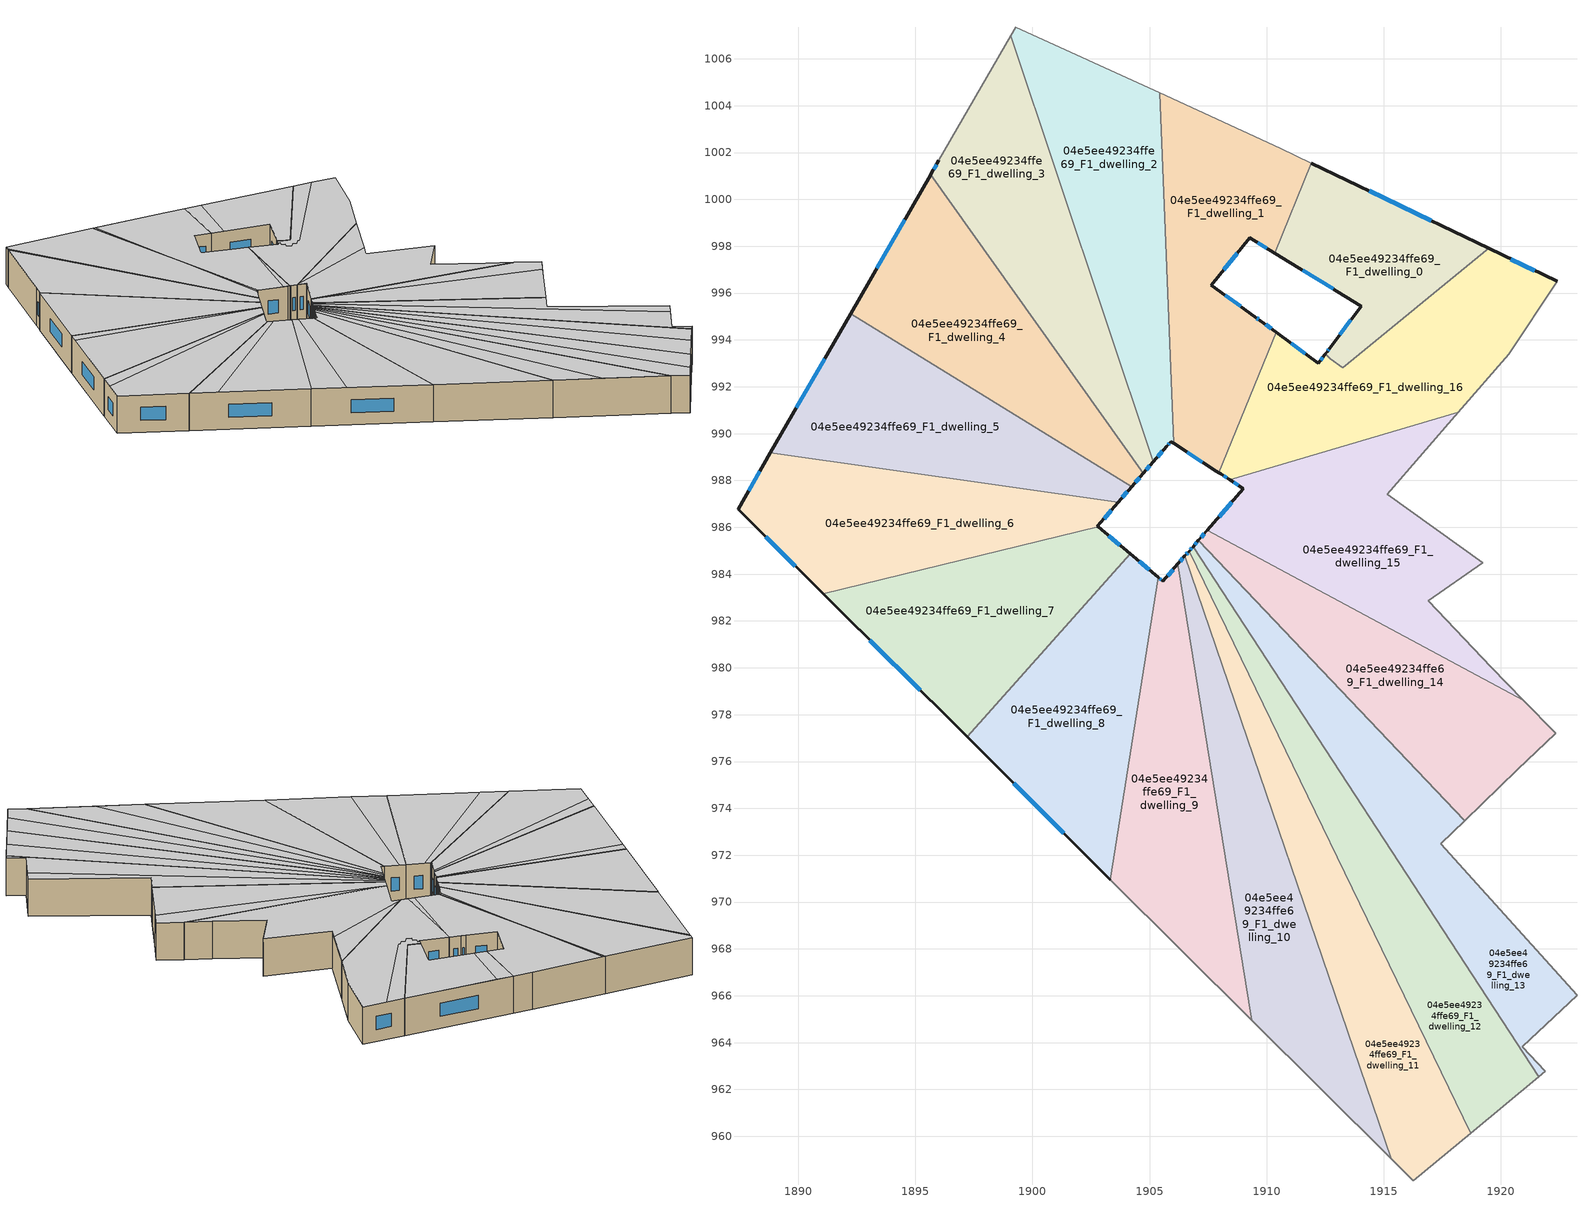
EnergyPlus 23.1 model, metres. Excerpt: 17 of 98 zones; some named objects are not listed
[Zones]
04e5ee49234ffe69_F1_dwelling_0
 floor to 04e5ee49234ffe69_F0_dwelling_0 (EU_floor_Construction): 1919.47,997.91 1913.25,992.81 1912.72,993.2 1912.5,993.4 1912.58,993.5 1912.69,993.64 1914.04,995.44 1910.34,997.71 1911.91,1001.54 z3
 wall outside (EU_wall_Construction): 1919.47,997.91 1911.91,1001.54 / 1910.34,997.71 1914.04,995.44 1912.69,993.64 1912.58,993.5 1912.5,993.4 z3:6
 wall to 04e5ee49234ffe69_F1_dwelling_1 (EU_wall_Construction): 1911.91,1001.54 1910.34,997.71 z3:6
 wall to 04e5ee49234ffe69_F1_dwelling_16 (EU_wall_Construction): 1912.5,993.4 1912.72,993.2 1913.25,992.81 1919.47,997.91 z3:6
 window (EU_Window_Construction): 1917.02,999.09 1914.37,1000.36 / 1912.65,993.6 1912.61,993.55 / 1913.6,994.86 1913.13,994.23 / 1911.54,996.97 1912.84,996.18 z3.98:5.02
 ceiling to 04e5ee49234ffe69_F2_dwelling_1 (EU_floor_Construction): 1919.47,997.91 1913.08,1000.98 1911.16,997.21 1914.04,995.44 1912.69,993.64 1912.64,993.58 1912.5,993.4 1912.72,993.2 1913.25,992.81 z6
 ceiling to 04e5ee49234ffe69_F2_dwelling_2 (EU_floor_Construction): 1911.16,997.21 1913.08,1000.98 1911.91,1001.54 1910.34,997.71 z6
04e5ee49234ffe69_F1_dwelling_1
 floor to 04e5ee49234ffe69_F0_dwelling_1 (EU_floor_Construction): 1910.57,1002.19 1911.91,1001.54 1910.34,997.71 1909.28,998.36 1907.64,996.34 1909.49,994.99 1909.73,994.82 1910.41,994.33 1907.95,988.34 1907.85,988.4 1906.02,989.59 1905.43,1004.54 z3
 wall outside (EU_wall_Construction): 1906.02,989.59 1907.85,988.4 1907.95,988.34 / 1910.41,994.33 1909.73,994.82 1909.49,994.99 1907.64,996.34 1909.28,998.36 1910.34,997.71 z3:6
 wall to 04e5ee49234ffe69_F1_dwelling_2 (EU_wall_Construction): 1905.43,1004.54 1906.02,989.59 z3:6
 wall adiabatic (EU_wall_Construction): 1911.91,1001.54 1910.57,1002.19 1905.43,1004.54 z3:6
 wall to 04e5ee49234ffe69_F1_dwelling_16 (EU_wall_Construction): 1907.95,988.34 1910.41,994.33 z3:6
 window (EU_Window_Construction): 1906.62,989.2 1907.26,988.79 / 1909.62,998.15 1909.99,997.92 / 1908.17,997 1908.75,997.7 / 1908.89,995.43 1908.24,995.9 / 1909.65,994.88 1909.57,994.93 / 1910.19,994.49 1909.95,994.66 z3.98:5.02
 ceiling to 04e5ee49234ffe69_F2_dwelling_2 (EU_floor_Construction): 1907.56,988.59 1910.13,993.64 1910.41,994.33 1909.73,994.82 1909.49,994.99 1907.64,996.34 1909.28,998.36 1910.34,997.71 1911.91,1001.54 1910.57,1002.19 1905.63,1004.45 1905.71,997.41 1906.02,989.59 z6
 ceiling to 04e5ee49234ffe69_F2_dwelling_0 (EU_floor_Construction): 1907.95,988.34 1910.13,993.64 1907.56,988.59 z6
 ceiling to 04e5ee49234ffe69_F2_dwelling_3 (EU_floor_Construction): 1905.71,997.41 1905.63,1004.45 1905.43,1004.54 z6
04e5ee49234ffe69_F1_dwelling_10
 floor to 04e5ee49234ffe69_F0_dwelling_10 (EU_floor_Construction): 1906.51,984.78 1915.31,959.04 1909.36,964.96 1906.21,984.44 z3
 wall outside (EU_wall_Construction): 1906.51,984.78 1906.21,984.44 z3:6
 wall to 04e5ee49234ffe69_F1_dwelling_11 (EU_wall_Construction): 1915.31,959.04 1906.51,984.78 z3:6
 wall adiabatic (EU_wall_Construction): 1909.36,964.96 1915.31,959.04 z3:6
 wall to 04e5ee49234ffe69_F1_dwelling_9 (EU_wall_Construction): 1906.21,984.44 1909.36,964.96 z3:6
 window (EU_Window_Construction): 1906.41,984.67 1906.31,984.55 z3.98:5.02
 ceiling to 04e5ee49234ffe69_F2_dwelling_11 (EU_floor_Construction): 1915.31,959.04 1906.51,984.78 1906.37,984.62 1911.87,962.47 z6
 ceiling to 04e5ee49234ffe69_F2_dwelling_10 (EU_floor_Construction): 1911.87,962.47 1906.37,984.62 1906.21,984.44 1909.36,964.96 z6
04e5ee49234ffe69_F1_dwelling_11
 floor to 04e5ee49234ffe69_F0_dwelling_11 (EU_floor_Construction): 1906.69,984.99 1918.7,960.13 1916.26,958.1 1915.31,959.04 1906.51,984.78 z3
 wall outside (EU_wall_Construction): 1906.69,984.99 1906.51,984.78 z3:6
 wall to 04e5ee49234ffe69_F1_dwelling_12 (EU_wall_Construction): 1918.7,960.13 1906.69,984.99 z3:6
 wall adiabatic (EU_wall_Construction): 1915.31,959.04 1916.26,958.1 1918.7,960.13 z3:6
 window (EU_Window_Construction): 1906.63,984.92 1906.57,984.85 z3.98:5.02
 ceiling to 04e5ee49234ffe69_F2_dwelling_12 (EU_floor_Construction): 1918.7,960.13 1906.69,984.99 1906.6,984.88 1917.2,958.88 z6
 ceiling to 04e5ee49234ffe69_F2_dwelling_11 (EU_floor_Construction): 1917.2,958.88 1906.6,984.88 1906.51,984.78 1915.31,959.04 1916.26,958.1 z6
04e5ee49234ffe69_F1_dwelling_12
 floor to 04e5ee49234ffe69_F0_dwelling_12 (EU_floor_Construction): 1906.86,985.18 1921.61,962.54 1918.7,960.13 1906.69,984.99 z3
 wall outside (EU_wall_Construction): 1906.86,985.18 1906.69,984.99 z3:6
 wall to 04e5ee49234ffe69_F1_dwelling_13 (EU_wall_Construction): 1921.61,962.54 1906.86,985.18 z3:6
 wall adiabatic (EU_wall_Construction): 1918.7,960.13 1921.61,962.54 z3:6
 window (EU_Window_Construction): 1906.8,985.12 1906.74,985.05 z3.98:5.02
 ceiling to 04e5ee49234ffe69_F2_dwelling_13 (EU_floor_Construction): 1921.61,962.54 1906.86,985.18 1906.78,985.09 1920.29,961.44 z6
 ceiling to 04e5ee49234ffe69_F2_dwelling_12 (EU_floor_Construction): 1920.29,961.44 1906.78,985.09 1906.72,985.02 1906.69,984.99 1918.7,960.13 z6
04e5ee49234ffe69_F1_dwelling_13
 floor to 04e5ee49234ffe69_F0_dwelling_13 (EU_floor_Construction): 1918.45,973.47 1917.44,972.48 1923.25,966.02 1920.91,963.82 1921.9,962.78 1921.61,962.54 1906.86,985.18 1907.08,985.44 z3
 wall outside (EU_wall_Construction): 1907.08,985.44 1906.86,985.18 z3:6
 wall adiabatic (EU_wall_Construction): 1921.61,962.54 1921.9,962.78 1920.91,963.82 1923.25,966.02 1917.44,972.48 1918.45,973.47 z3:6
 wall to 04e5ee49234ffe69_F1_dwelling_14 (EU_wall_Construction): 1918.45,973.47 1907.08,985.44 z3:6
 window (EU_Window_Construction): 1907.01,985.35 1906.93,985.26 z3.98:5.02
 ceiling to 04e5ee49234ffe69_F2_dwelling_14 (EU_floor_Construction): 1923.25,966.02 1917.44,972.48 1918.45,973.47 1907.08,985.44 1907.01,985.35 1906.97,985.31 1922.58,965.39 z6
 ceiling to 04e5ee49234ffe69_F2_dwelling_13 (EU_floor_Construction): 1921.9,962.78 1920.91,963.82 1922.58,965.39 1906.97,985.31 1906.86,985.18 1921.61,962.54 z6
04e5ee49234ffe69_F1_dwelling_14
 floor to 04e5ee49234ffe69_F0_dwelling_14 (EU_floor_Construction): 1920.95,978.63 1922.35,977.21 1920.7,975.64 1918.45,973.47 1907.08,985.44 1907.46,985.87 z3
 wall outside (EU_wall_Construction): 1907.46,985.87 1907.08,985.44 z3:6
 wall adiabatic (EU_wall_Construction): 1918.45,973.47 1920.7,975.64 1922.35,977.21 1920.95,978.63 z3:6
 wall to 04e5ee49234ffe69_F1_dwelling_15 (EU_wall_Construction): 1920.95,978.63 1907.46,985.87 z3:6
 window (EU_Window_Construction): 1907.34,985.73 1907.2,985.58 z3.98:5.02
 ceiling to 04e5ee49234ffe69_F2_dwelling_15 (EU_floor_Construction): 1922.35,977.21 1920.95,978.63 1907.98,985.6 1921.51,976.41 z6
 ceiling to 04e5ee49234ffe69_F2_dwelling_14 (EU_floor_Construction): 1920.7,975.64 1921.51,976.41 1907.98,985.6 1907.46,985.87 1907.34,985.73 1907.08,985.44 1918.45,973.47 z6
04e5ee49234ffe69_F1_dwelling_15
 floor to 04e5ee49234ffe69_F0_dwelling_15 (EU_floor_Construction): 1918.19,990.9 1915.15,987.41 1919.22,984.48 1916.91,982.86 1919.58,980.02 1920.95,978.63 1907.46,985.87 1909.01,987.65 1908.98,987.67 1908.42,988.03 z3
 wall outside (EU_wall_Construction): 1908.42,988.03 1908.98,987.67 1909.01,987.65 1907.46,985.87 z3:6
 wall adiabatic (EU_wall_Construction): 1920.95,978.63 1919.58,980.02 1916.91,982.86 1919.22,984.48 1915.15,987.41 1918.19,990.9 z3:6
 wall to 04e5ee49234ffe69_F1_dwelling_16 (EU_wall_Construction): 1918.19,990.9 1908.42,988.03 z3:6
 window (EU_Window_Construction): 1908.51,987.07 1907.97,986.45 / 1908.6,987.91 1908.8,987.79 z3.98:5.02
 ceiling to 04e5ee49234ffe69_F2_dwelling_15 (EU_floor_Construction): 1920.95,978.63 1919.58,980.02 1916.91,982.86 1919.22,984.48 1915.15,987.41 1915.7,988.05 1908.49,988.05 1908.42,988.03 1909.01,987.65 1907.5,985.92 1907.98,985.6 z6
 ceiling to 04e5ee49234ffe69_F2_dwelling_0 (EU_floor_Construction): 1915.7,988.05 1918.18,990.9 1908.49,988.05 z6
 ceiling to 04e5ee49234ffe69_F2_dwelling_14 (EU_floor_Construction): 1907.98,985.6 1907.5,985.92 1907.46,985.87 z6
04e5ee49234ffe69_F1_dwelling_16
 floor to 04e5ee49234ffe69_F0_dwelling_16 (EU_floor_Construction): 1922.41,996.5 1920.34,993.38 1918.19,990.9 1908.42,988.03 1908.03,988.28 1907.95,988.34 1910.41,994.33 1910.49,994.26 1912.21,993.01 1912.48,993.37 1912.49,993.38 1912.5,993.4 1912.72,993.2 1913.25,992.81 1919.47,997.91 z3
 wall outside (EU_wall_Construction): 1912.5,993.4 1912.49,993.38 1912.48,993.37 1912.21,993.01 1910.49,994.26 1910.41,994.33 / 1922.41,996.5 1919.47,997.91 / 1907.95,988.34 1908.03,988.28 1908.42,988.03 z3:6
 wall adiabatic (EU_wall_Construction): 1918.19,990.9 1920.34,993.38 1922.41,996.5 z3:6
 window (EU_Window_Construction): 1912.39,993.25 1912.3,993.13 / 1921.45,996.96 1920.43,997.45 / 1908.16,988.2 1908.3,988.11 / 1911.65,993.42 1911.05,993.86 z3.98:5.02
 ceiling to 04e5ee49234ffe69_F2_dwelling_0 (EU_floor_Construction): 1918.18,990.9 1920.34,993.38 1922.41,996.5 1920.75,997.3 1913.56,992.21 1913.44,992.3 1913.18,992.12 1912.92,992.31 1912.66,992.12 1912.3,992.39 1912.48,992.63 1912.24,992.8 1912.42,993.04 1912.3,993.13 1912.26,993.08 1912.21,993.01 1910.49,994.26 1910.46,994.29 1910.13,993.64 1907.95,988.34 1908.4,988.05 1908.49,988.05 z6
 ceiling to 04e5ee49234ffe69_F2_dwelling_1 (EU_floor_Construction): 1920.75,997.3 1919.47,997.91 1913.25,992.81 1912.72,993.2 1912.5,993.39 1912.49,993.38 1912.48,993.37 1912.3,993.13 1912.42,993.04 1912.24,992.8 1912.48,992.63 1912.3,992.39 1912.66,992.12 1912.92,992.31 1913.18,992.12 1913.44,992.3 1913.56,992.21 z6
 ceiling to 04e5ee49234ffe69_F2_dwelling_2 (EU_floor_Construction): 1910.13,993.64 1910.46,994.29 1910.41,994.33 z6
04e5ee49234ffe69_F1_dwelling_2
 floor to 04e5ee49234ffe69_F0_dwelling_2 (EU_floor_Construction): 1905.43,1004.54 1906.02,989.59 1905.91,989.66 1905.73,989.45 1905.15,988.79 1899.07,1006.97 1899.29,1007.35 z3
 wall outside (EU_wall_Construction): 1905.15,988.79 1905.73,989.45 1905.91,989.66 1906.02,989.59 z3:6
 wall to 04e5ee49234ffe69_F1_dwelling_3 (EU_wall_Construction): 1899.07,1006.97 1905.15,988.79 z3:6
 wall adiabatic (EU_wall_Construction): 1905.43,1004.54 1899.29,1007.35 1899.07,1006.97 z3:6
 window (EU_Window_Construction): 1905.79,989.52 1905.85,989.59 / 1905.34,989.01 1905.54,989.24 z3.98:5.02
 ceiling to 04e5ee49234ffe69_F2_dwelling_3 (EU_floor_Construction): 1905.16,988.8 1905.73,989.45 1905.8,989.54 1905.71,997.41 1905.43,1004.54 1899.29,1007.35 1899.19,1007.17 1899.14,1007.08 z6
 ceiling to 04e5ee49234ffe69_F2_dwelling_2 (EU_floor_Construction): 1906.02,989.59 1905.71,997.41 1905.8,989.54 1905.91,989.66 z6
 ceiling to 04e5ee49234ffe69_F2_dwelling_4 (EU_floor_Construction): 1905.15,988.79 1905.16,988.8 1899.14,1007.08 1899.07,1006.97 z6
04e5ee49234ffe69_F1_dwelling_3
 floor to 04e5ee49234ffe69_F0_dwelling_3 (EU_floor_Construction): 1899.07,1006.97 1905.15,988.79 1904.73,988.3 1895.66,1001.06 1895.69,1001.11 1896.01,1001.67 z3
 wall outside (EU_wall_Construction): 1904.73,988.3 1905.15,988.79 / 1896.01,1001.67 1895.69,1001.11 1895.66,1001.06 z3:6
 wall adiabatic (EU_wall_Construction): 1899.07,1006.97 1896.01,1001.67 z3:6
 wall to 04e5ee49234ffe69_F1_dwelling_4 (EU_wall_Construction): 1895.66,1001.06 1904.73,988.3 z3:6
 window (EU_Window_Construction): 1904.87,988.46 1905.02,988.63 / 1895.9,1001.49 1895.79,1001.29 z3.98:5.02
 ceiling adiabatic (EU_roof_Construction): 1904.73,988.3 1905.15,988.79 1899.07,1006.97 1896.01,1001.67 1895.69,1001.11 1895.66,1001.06 z6
04e5ee49234ffe69_F1_dwelling_4
 floor to 04e5ee49234ffe69_F0_dwelling_4 (EU_floor_Construction): 1895.66,1001.06 1904.73,988.3 1904.24,987.73 1892.24,995.12 z3
 wall outside (EU_wall_Construction): 1904.24,987.73 1904.73,988.3 / 1895.66,1001.06 1892.24,995.12 z3:6
 wall to 04e5ee49234ffe69_F1_dwelling_5 (EU_wall_Construction): 1892.24,995.12 1904.24,987.73 z3:6
 window (EU_Window_Construction): 1904.4,987.92 1904.57,988.12 / 1894.55,999.13 1893.35,997.05 z3.98:5.02
 ceiling adiabatic (EU_roof_Construction): 1904.24,987.73 1904.73,988.3 1895.66,1001.06 1892.24,995.12 z6
04e5ee49234ffe69_F1_dwelling_5
 floor to 04e5ee49234ffe69_F0_dwelling_5 (EU_floor_Construction): 1904.24,987.73 1903.65,987.06 1888.81,989.18 1892.24,995.12 z3
 wall outside (EU_wall_Construction): 1903.65,987.06 1904.24,987.73 / 1892.24,995.12 1888.81,989.18 z3:6
 wall to 04e5ee49234ffe69_F1_dwelling_6 (EU_wall_Construction): 1888.81,989.18 1903.65,987.06 z3:6
 window (EU_Window_Construction): 1903.84,987.28 1904.05,987.51 / 1891.12,993.19 1889.93,991.11 z3.98:5.02
 ceiling to 04e5ee49234ffe69_F2_dwelling_6 (EU_floor_Construction): 1903.65,987.06 1904.18,987.67 1891.87,994.49 1888.81,989.18 z6
 ceiling to 04e5ee49234ffe69_F2_dwelling_5 (EU_floor_Construction): 1904.18,987.67 1904.24,987.73 1892.24,995.12 1891.87,994.49 z6
04e5ee49234ffe69_F1_dwelling_6
 floor to 04e5ee49234ffe69_F0_dwelling_6 (EU_floor_Construction): 1903.65,987.06 1902.77,986.04 1902.8,986.01 1891.06,983.17 1887.43,986.78 1888.81,989.18 z3
 wall outside (EU_wall_Construction): 1902.8,986.01 1902.77,986.04 1903.65,987.06 / 1888.81,989.18 1887.43,986.78 1891.06,983.17 z3:6
 wall to 04e5ee49234ffe69_F1_dwelling_7 (EU_wall_Construction): 1891.06,983.17 1902.8,986.01 z3:6
 window (EU_Window_Construction): 1903.06,986.37 1903.37,986.73 / 1888.61,985.61 1889.88,984.34 / 1888.36,988.4 1887.88,987.56 z3.98:5.02
 ceiling to 04e5ee49234ffe69_F2_dwelling_7 (EU_floor_Construction): 1902.8,986.01 1902.77,986.04 1903.54,986.93 1888.23,988.17 1887.43,986.78 1891.06,983.17 z6
 ceiling to 04e5ee49234ffe69_F2_dwelling_6 (EU_floor_Construction): 1903.54,986.93 1903.65,987.06 1888.81,989.18 1888.23,988.17 z6
04e5ee49234ffe69_F1_dwelling_7
 floor to 04e5ee49234ffe69_F0_dwelling_7 (EU_floor_Construction): 1904.17,984.87 1897.21,977.05 1891.06,983.17 1902.8,986.01 z3
 wall outside (EU_wall_Construction): 1904.17,984.87 1902.8,986.01 / 1891.06,983.17 1897.21,977.05 z3:6
 wall to 04e5ee49234ffe69_F1_dwelling_8 (EU_wall_Construction): 1897.21,977.05 1904.17,984.87 z3:6
 window (EU_Window_Construction): 1903.72,985.24 1903.25,985.64 / 1893.06,981.18 1895.21,979.04 z3.98:5.02
 ceiling to 04e5ee49234ffe69_F2_dwelling_7 (EU_floor_Construction): 1903.13,985.74 1902.8,986.01 1891.06,983.17 1892.49,981.75 z6
 ceiling adiabatic (EU_roof_Construction): 1897.21,977.05 1904.17,984.87 1903.13,985.74 1892.49,981.75 1891.06,983.17 z6
04e5ee49234ffe69_F1_dwelling_8
 floor to 04e5ee49234ffe69_F0_dwelling_8 (EU_floor_Construction): 1905.38,983.86 1903.33,970.96 1897.21,977.05 1904.17,984.87 z3
 wall outside (EU_wall_Construction): 1905.38,983.86 1904.17,984.87 / 1897.21,977.05 1903.33,970.96 z3:6
 wall to 04e5ee49234ffe69_F1_dwelling_9 (EU_wall_Construction): 1903.33,970.96 1905.38,983.86 z3:6
 window (EU_Window_Construction): 1904.98,984.19 1904.56,984.54 / 1899.2,975.07 1901.34,972.94 z3.98:5.02
 ceiling adiabatic (EU_roof_Construction): 1903.33,970.96 1905.38,983.86 1904.54,984.56 1899.02,975.26 z6
 ceiling to 04e5ee49234ffe69_F2_dwelling_8 (EU_floor_Construction): 1899.02,975.26 1904.54,984.56 1904.17,984.87 1897.21,977.05 z6
04e5ee49234ffe69_F1_dwelling_9
 floor to 04e5ee49234ffe69_F0_dwelling_9 (EU_floor_Construction): 1906.21,984.44 1909.36,964.96 1903.33,970.96 1905.38,983.86 1905.57,983.7 z3
 wall outside (EU_wall_Construction): 1906.21,984.44 1905.57,983.7 1905.38,983.86 z3:6
 wall adiabatic (EU_wall_Construction): 1903.33,970.96 1909.36,964.96 z3:6
 window (EU_Window_Construction): 1905.51,983.75 1905.44,983.81 / 1906,984.2 1905.78,983.94 z3.98:5.02
 ceiling adiabatic (EU_roof_Construction): 1909.36,964.96 1906.21,984.44 1905.57,983.7 1905.38,983.86 1903.33,970.96 z6
[Building]
EU S2 Campaign: North Axis=0; Terrain=City; Solar Distribution=FullExterior
[Site:Location]
Bologna: Latitude=44.5; Longitude=11.25; Time Zone=1; Elevation=37
[SizingPeriod:WeatherFileDays]
AnnualSizingPeriod: Begin Month=1; Begin Day of Month=1; End Month=12; End Day of Month=31; Day of Week for Start Day=Monday; Use Weather File Daylight Saving Period=No; Use Weather File Rain and Snow Indicators=No
[MATERIAL]
EU_InternalMass_Material: Roughness=MediumRough; Thickness=0.1; Conductivity=1; Density=1800; Specific Heat=900; Thermal Absorptance=0.9; Solar Absorptance=0.7; Visible Absorptance=0.7
[MATERIAL:NOMASS] Roughness=MediumRough; Thermal Absorptance=0.9; Solar Absorptance=0.7; Visible Absorptance=0.7
Name | Thermal Resistance
EU_wall_NoMass | 0.905828
EU_roof_NoMass | 0.37593
EU_floor_NoMass | 0.67114
[WINDOWMATERIAL:SIMPLEGLAZINGSYSTEM]
EU_Window_SimpleGlazing: UFactor=4.52486; Solar Heat Gain Coefficient=0.85; Visible Transmittance=0.85
[CONSTRUCTION]
EU_wall_Construction: EU_wall_NoMass
EU_roof_Construction: EU_roof_NoMass
EU_floor_Construction: EU_floor_NoMass
EU_Window_Construction: EU_Window_SimpleGlazing
EU_InternalMass_Construction: EU_InternalMass_Material
[ZONE] Type=1; Multiplier=1; Ceiling Height=autocalculate; Floor Area=autocalculate; Part of Total Floor Area=Yes
Name | Volume
04e5ee49234ffe69_F1_dwelling_0 | 106.429
04e5ee49234ffe69_F1_dwelling_1 | 174.739
04e5ee49234ffe69_F1_dwelling_10; 04e5ee49234ffe69_F1_dwelling_9 | 161.893
04e5ee49234ffe69_F1_dwelling_11 | 161.855
04e5ee49234ffe69_F1_dwelling_12 | 161.884
04e5ee49234ffe69_F1_dwelling_13 | 161.917
04e5ee49234ffe69_F1_dwelling_14 | 161.882
04e5ee49234ffe69_F1_dwelling_15 | 176.252
04e5ee49234ffe69_F1_dwelling_16 | 176.632
04e5ee49234ffe69_F1_dwelling_2 | 175.421
04e5ee49234ffe69_F1_dwelling_3 | 161.873
04e5ee49234ffe69_F1_dwelling_4 | 161.906
04e5ee49234ffe69_F1_dwelling_5 | 161.874
04e5ee49234ffe69_F1_dwelling_6 | 161.927
04e5ee49234ffe69_F1_dwelling_7 | 161.892
04e5ee49234ffe69_F1_dwelling_8 | 161.908
[INTERNALMASS] Construction=EU_InternalMass_Construction
Name | Zone or ZoneList | Surface Area
04e5ee49234ffe69_F1_dwelling_0_EU_InternalMass | 04e5ee49234ffe69_F1_dwelling_0 | 35.4746
04e5ee49234ffe69_F1_dwelling_1_EU_InternalMass | 04e5ee49234ffe69_F1_dwelling_1 | 58.2468
04e5ee49234ffe69_F1_dwelling_2_EU_InternalMass | 04e5ee49234ffe69_F1_dwelling_2 | 58.4717
04e5ee49234ffe69_F1_dwelling_3_EU_InternalMass | 04e5ee49234ffe69_F1_dwelling_3 | 53.9575
04e5ee49234ffe69_F1_dwelling_4_EU_InternalMass | 04e5ee49234ffe69_F1_dwelling_4 | 53.9688
04e5ee49234ffe69_F1_dwelling_5_EU_InternalMass | 04e5ee49234ffe69_F1_dwelling_5 | 53.958
04e5ee49234ffe69_F1_dwelling_6_EU_InternalMass | 04e5ee49234ffe69_F1_dwelling_6 | 53.9758
04e5ee49234ffe69_F1_dwelling_7_EU_InternalMass | 04e5ee49234ffe69_F1_dwelling_7 | 53.9636
04e5ee49234ffe69_F1_dwelling_8_EU_InternalMass | 04e5ee49234ffe69_F1_dwelling_8 | 53.9699
04e5ee49234ffe69_F1_dwelling_9_EU_InternalMass | 04e5ee49234ffe69_F1_dwelling_9 | 53.9639
04e5ee49234ffe69_F1_dwelling_10_EU_InternalMass | 04e5ee49234ffe69_F1_dwelling_10 | 53.9645
04e5ee49234ffe69_F1_dwelling_11_EU_InternalMass | 04e5ee49234ffe69_F1_dwelling_11 | 53.9519
04e5ee49234ffe69_F1_dwelling_12_EU_InternalMass | 04e5ee49234ffe69_F1_dwelling_12 | 53.9612
04e5ee49234ffe69_F1_dwelling_13_EU_InternalMass | 04e5ee49234ffe69_F1_dwelling_13 | 53.9717
04e5ee49234ffe69_F1_dwelling_14_EU_InternalMass | 04e5ee49234ffe69_F1_dwelling_14 | 53.9607
04e5ee49234ffe69_F1_dwelling_15_EU_InternalMass | 04e5ee49234ffe69_F1_dwelling_15 | 58.7498
04e5ee49234ffe69_F1_dwelling_16_EU_InternalMass | 04e5ee49234ffe69_F1_dwelling_16 | 58.8777
[OTHEREQUIPMENT] Fuel Type=Electricity; Design Level Calculation Method=Watts/Area; Power per Zone Floor Area=1; Fraction Latent=0; Fraction Radiant=0; Fraction Lost=0; Carbon Dioxide Generation Rate=0; EndUse Subcategory=EU_Step8_InternalGains
Name | Zone or ZoneList or Space or SpaceList | Schedule
EU_Step8_InternalGain_04e5ee49234ffe69_F1_dwelling_0_f000 | 04e5ee49234ffe69_F1_dwelling_0 | EU_Step8_GainSchedule_04e5ee49234ffe69_F1_dwelling_0_f000
EU_Step8_InternalGain_04e5ee49234ffe69_F1_dwelling_1_f000 | 04e5ee49234ffe69_F1_dwelling_1 | EU_Step8_GainSchedule_04e5ee49234ffe69_F1_dwelling_1_f000
EU_Step8_InternalGain_04e5ee49234ffe69_F1_dwelling_2_f000 | 04e5ee49234ffe69_F1_dwelling_2 | EU_Step8_GainSchedule_04e5ee49234ffe69_F1_dwelling_2_f000
EU_Step8_InternalGain_04e5ee49234ffe69_F1_dwelling_3_f000 | 04e5ee49234ffe69_F1_dwelling_3 | EU_Step8_GainSchedule_04e5ee49234ffe69_F1_dwelling_3_f000
EU_Step8_InternalGain_04e5ee49234ffe69_F1_dwelling_4_f000 | 04e5ee49234ffe69_F1_dwelling_4 | EU_Step8_GainSchedule_04e5ee49234ffe69_F1_dwelling_4_f000
EU_Step8_InternalGain_04e5ee49234ffe69_F1_dwelling_5_f000 | 04e5ee49234ffe69_F1_dwelling_5 | EU_Step8_GainSchedule_04e5ee49234ffe69_F1_dwelling_5_f000
EU_Step8_InternalGain_04e5ee49234ffe69_F1_dwelling_6_f000 | 04e5ee49234ffe69_F1_dwelling_6 | EU_Step8_GainSchedule_04e5ee49234ffe69_F1_dwelling_6_f000
EU_Step8_InternalGain_04e5ee49234ffe69_F1_dwelling_7_f000 | 04e5ee49234ffe69_F1_dwelling_7 | EU_Step8_GainSchedule_04e5ee49234ffe69_F1_dwelling_7_f000
EU_Step8_InternalGain_04e5ee49234ffe69_F1_dwelling_8_f000 | 04e5ee49234ffe69_F1_dwelling_8 | EU_Step8_GainSchedule_04e5ee49234ffe69_F1_dwelling_8_f000
EU_Step8_InternalGain_04e5ee49234ffe69_F1_dwelling_9_f000 | 04e5ee49234ffe69_F1_dwelling_9 | EU_Step8_GainSchedule_04e5ee49234ffe69_F1_dwelling_9_f000
EU_Step8_InternalGain_04e5ee49234ffe69_F1_dwelling_10_f000 | 04e5ee49234ffe69_F1_dwelling_10 | EU_Step8_GainSchedule_04e5ee49234ffe69_F1_dwelling_10_f000
EU_Step8_InternalGain_04e5ee49234ffe69_F1_dwelling_11_f000 | 04e5ee49234ffe69_F1_dwelling_11 | EU_Step8_GainSchedule_04e5ee49234ffe69_F1_dwelling_11_f000
EU_Step8_InternalGain_04e5ee49234ffe69_F1_dwelling_12_f000 | 04e5ee49234ffe69_F1_dwelling_12 | EU_Step8_GainSchedule_04e5ee49234ffe69_F1_dwelling_12_f000
EU_Step8_InternalGain_04e5ee49234ffe69_F1_dwelling_13_f000 | 04e5ee49234ffe69_F1_dwelling_13 | EU_Step8_GainSchedule_04e5ee49234ffe69_F1_dwelling_13_f000
EU_Step8_InternalGain_04e5ee49234ffe69_F1_dwelling_14_f000 | 04e5ee49234ffe69_F1_dwelling_14 | EU_Step8_GainSchedule_04e5ee49234ffe69_F1_dwelling_14_f000
EU_Step8_InternalGain_04e5ee49234ffe69_F1_dwelling_15_f000 | 04e5ee49234ffe69_F1_dwelling_15 | EU_Step8_GainSchedule_04e5ee49234ffe69_F1_dwelling_15_f000
EU_Step8_InternalGain_04e5ee49234ffe69_F1_dwelling_16_f000 | 04e5ee49234ffe69_F1_dwelling_16 | EU_Step8_GainSchedule_04e5ee49234ffe69_F1_dwelling_16_f000
[ZONEVENTILATION:DESIGNFLOWRATE] Schedule=EU_AlwaysOn; Design Flow Rate Calculation Method=AirChanges/Hour; Air Changes per Hour=0.73129; Ventilation Type=Natural; Fan Pressure Rise=0; Fan Total Efficiency=1; Constant Term Coefficient=1; Temperature Term Coefficient=0; Velocity Term Coefficient=0; Velocity Squared Term Coefficient=0; Minimum Indoor Temperature=-100; Maximum Indoor Temperature=100; Delta Temperature=-100; Minimum Outdoor Temperature=-100; Maximum Outdoor Temperature=100; Maximum Wind Speed=40
Name | Zone or ZoneList or Space or SpaceList
EU_ConstantAir_04e5ee49234ffe69_F1_dwelling_0 | 04e5ee49234ffe69_F1_dwelling_0
EU_ConstantAir_04e5ee49234ffe69_F1_dwelling_1 | 04e5ee49234ffe69_F1_dwelling_1
EU_ConstantAir_04e5ee49234ffe69_F1_dwelling_2 | 04e5ee49234ffe69_F1_dwelling_2
EU_ConstantAir_04e5ee49234ffe69_F1_dwelling_3 | 04e5ee49234ffe69_F1_dwelling_3
EU_ConstantAir_04e5ee49234ffe69_F1_dwelling_4 | 04e5ee49234ffe69_F1_dwelling_4
EU_ConstantAir_04e5ee49234ffe69_F1_dwelling_5 | 04e5ee49234ffe69_F1_dwelling_5
EU_ConstantAir_04e5ee49234ffe69_F1_dwelling_6 | 04e5ee49234ffe69_F1_dwelling_6
EU_ConstantAir_04e5ee49234ffe69_F1_dwelling_7 | 04e5ee49234ffe69_F1_dwelling_7
EU_ConstantAir_04e5ee49234ffe69_F1_dwelling_8 | 04e5ee49234ffe69_F1_dwelling_8
EU_ConstantAir_04e5ee49234ffe69_F1_dwelling_9 | 04e5ee49234ffe69_F1_dwelling_9
EU_ConstantAir_04e5ee49234ffe69_F1_dwelling_10 | 04e5ee49234ffe69_F1_dwelling_10
EU_ConstantAir_04e5ee49234ffe69_F1_dwelling_11 | 04e5ee49234ffe69_F1_dwelling_11
EU_ConstantAir_04e5ee49234ffe69_F1_dwelling_12 | 04e5ee49234ffe69_F1_dwelling_12
EU_ConstantAir_04e5ee49234ffe69_F1_dwelling_13 | 04e5ee49234ffe69_F1_dwelling_13
EU_ConstantAir_04e5ee49234ffe69_F1_dwelling_14 | 04e5ee49234ffe69_F1_dwelling_14
EU_ConstantAir_04e5ee49234ffe69_F1_dwelling_15 | 04e5ee49234ffe69_F1_dwelling_15
EU_ConstantAir_04e5ee49234ffe69_F1_dwelling_16 | 04e5ee49234ffe69_F1_dwelling_16
[HVACTEMPLATE:ZONE:IDEALLOADSAIRSYSTEM] System Availability Schedule=EU_AlwaysOn; Maximum Heating Supply Air Temperature=50; Minimum Cooling Supply Air Temperature=13; Maximum Heating Supply Air Humidity Ratio=0.0156; Minimum Cooling Supply Air Humidity Ratio=0.0077; Heating Limit=NoLimit; Cooling Limit=NoLimit; Heating Availability Schedule=EU_AlwaysOn; Cooling Availability Schedule=EU_CoolingOff; Dehumidification Control Type=ConstantSensibleHeatRatio; Cooling Sensible Heat Ratio=0.7; Dehumidification Setpoint=60; Humidification Control Type=None; Humidification Setpoint=30; Outdoor Air Method=None; Outdoor Air Flow Rate per Person=0.00944; Outdoor Air Flow Rate per Zone Floor Area=0; Outdoor Air Flow Rate per Zone=0; Demand Controlled Ventilation Type=None; Outdoor Air Economizer Type=NoEconomizer; Heat Recovery Type=None; Sensible Heat Recovery Effectiveness=0.7; Latent Heat Recovery Effectiveness=0.65
Name | Template Thermostat
04e5ee49234ffe69_F1_dwelling_0 | EU_HeatOnly_04e5ee49234ffe69_F1_dwelling_0
04e5ee49234ffe69_F1_dwelling_1 | EU_HeatOnly_04e5ee49234ffe69_F1_dwelling_1
04e5ee49234ffe69_F1_dwelling_2 | EU_HeatOnly_04e5ee49234ffe69_F1_dwelling_2
04e5ee49234ffe69_F1_dwelling_3 | EU_HeatOnly_04e5ee49234ffe69_F1_dwelling_3
04e5ee49234ffe69_F1_dwelling_4 | EU_HeatOnly_04e5ee49234ffe69_F1_dwelling_4
04e5ee49234ffe69_F1_dwelling_5 | EU_HeatOnly_04e5ee49234ffe69_F1_dwelling_5
04e5ee49234ffe69_F1_dwelling_6 | EU_HeatOnly_04e5ee49234ffe69_F1_dwelling_6
04e5ee49234ffe69_F1_dwelling_7 | EU_HeatOnly_04e5ee49234ffe69_F1_dwelling_7
04e5ee49234ffe69_F1_dwelling_8 | EU_HeatOnly_04e5ee49234ffe69_F1_dwelling_8
04e5ee49234ffe69_F1_dwelling_9 | EU_HeatOnly_04e5ee49234ffe69_F1_dwelling_9
04e5ee49234ffe69_F1_dwelling_10 | EU_HeatOnly_04e5ee49234ffe69_F1_dwelling_10
04e5ee49234ffe69_F1_dwelling_11 | EU_HeatOnly_04e5ee49234ffe69_F1_dwelling_11
04e5ee49234ffe69_F1_dwelling_12 | EU_HeatOnly_04e5ee49234ffe69_F1_dwelling_12
04e5ee49234ffe69_F1_dwelling_13 | EU_HeatOnly_04e5ee49234ffe69_F1_dwelling_13
04e5ee49234ffe69_F1_dwelling_14 | EU_HeatOnly_04e5ee49234ffe69_F1_dwelling_14
04e5ee49234ffe69_F1_dwelling_15 | EU_HeatOnly_04e5ee49234ffe69_F1_dwelling_15
04e5ee49234ffe69_F1_dwelling_16 | EU_HeatOnly_04e5ee49234ffe69_F1_dwelling_16
[SIZING:ZONE] Zone Cooling Design Supply Air Temperature Input Method=SupplyAirTemperature; Zone Cooling Design Supply Air Temperature=13; Zone Heating Design Supply Air Temperature Input Method=SupplyAirTemperature; Zone Heating Design Supply Air Temperature=50; Zone Cooling Design Supply Air Humidity Ratio=0.008; Zone Heating Design Supply Air Humidity Ratio=0.008; Cooling Design Air Flow Method=DesignDay; Cooling Design Air Flow Rate=0; Cooling Minimum Air Flow per Zone Floor Area=0.000762; Cooling Minimum Air Flow=0; Cooling Minimum Air Flow Fraction=0.2; Heating Design Air Flow Method=DesignDay; Heating Design Air Flow Rate=0; Heating Maximum Air Flow per Zone Floor Area=0.002032; Heating Maximum Air Flow=0.141576; Heating Maximum Air Flow Fraction=0.3; Account for Dedicated Outdoor Air System=No; Dedicated Outdoor Air System Control Strategy=NeutralSupplyAir; Dedicated Outdoor Air Low Setpoint Temperature for Design=autosize; Dedicated Outdoor Air High Setpoint Temperature for Design=autosize; Zone Load Sizing Method=Sensible Load Only No Latent Load; Zone Latent Cooling Design Supply Air Humidity Ratio Input Method=HumidityRatioDifference; Zone Cooling Design Supply Air Humidity Ratio Difference=0.005; Zone Latent Heating Design Supply Air Humidity Ratio Input Method=HumidityRatioDifference; Zone Humidification Design Supply Air Humidity Ratio Difference=0.005
04e5ee49234ffe69_F1_dwelling_0; 04e5ee49234ffe69_F1_dwelling_1; 04e5ee49234ffe69_F1_dwelling_2; 04e5ee49234ffe69_F1_dwelling_3; 04e5ee49234ffe69_F1_dwelling_4; 04e5ee49234ffe69_F1_dwelling_5; 04e5ee49234ffe69_F1_dwelling_6; 04e5ee49234ffe69_F1_dwelling_7; 04e5ee49234ffe69_F1_dwelling_8; 04e5ee49234ffe69_F1_dwelling_9; 04e5ee49234ffe69_F1_dwelling_10; 04e5ee49234ffe69_F1_dwelling_11; 04e5ee49234ffe69_F1_dwelling_12; 04e5ee49234ffe69_F1_dwelling_13; 04e5ee49234ffe69_F1_dwelling_14; 04e5ee49234ffe69_F1_dwelling_15; 04e5ee49234ffe69_F1_dwelling_16
[SCHEDULE:CONSTANT]
Name | Hourly Value
EU_AlwaysOn | 1
EU_CoolingOff | 0
[SCHEDULE:FILE] Column Number=1; Rows to Skip at Top=0; Number of Hours of Data=8760; Column Separator=Comma; Interpolate to Timestep=No; Minutes per Item=60; Adjust Schedule for Daylight Savings=Yes
Name | File
EU_Step8_GainSchedule_04e5ee49234ffe69_F1_dwelling_0_f000 | ../../schedules/04e5ee49234ffe69/04e5ee49234ffe69_F1_dwelling_0_f000_gain.csv
EU_Step8_GainSchedule_04e5ee49234ffe69_F1_dwelling_1_f000 | ../../schedules/04e5ee49234ffe69/04e5ee49234ffe69_F1_dwelling_1_f000_gain.csv
EU_Step8_GainSchedule_04e5ee49234ffe69_F1_dwelling_2_f000 | ../../schedules/04e5ee49234ffe69/04e5ee49234ffe69_F1_dwelling_2_f000_gain.csv
EU_Step8_GainSchedule_04e5ee49234ffe69_F1_dwelling_3_f000 | ../../schedules/04e5ee49234ffe69/04e5ee49234ffe69_F1_dwelling_3_f000_gain.csv
EU_Step8_GainSchedule_04e5ee49234ffe69_F1_dwelling_4_f000 | ../../schedules/04e5ee49234ffe69/04e5ee49234ffe69_F1_dwelling_4_f000_gain.csv
EU_Step8_GainSchedule_04e5ee49234ffe69_F1_dwelling_5_f000 | ../../schedules/04e5ee49234ffe69/04e5ee49234ffe69_F1_dwelling_5_f000_gain.csv
EU_Step8_GainSchedule_04e5ee49234ffe69_F1_dwelling_6_f000 | ../../schedules/04e5ee49234ffe69/04e5ee49234ffe69_F1_dwelling_6_f000_gain.csv
EU_Step8_GainSchedule_04e5ee49234ffe69_F1_dwelling_7_f000 | ../../schedules/04e5ee49234ffe69/04e5ee49234ffe69_F1_dwelling_7_f000_gain.csv
EU_Step8_GainSchedule_04e5ee49234ffe69_F1_dwelling_8_f000 | ../../schedules/04e5ee49234ffe69/04e5ee49234ffe69_F1_dwelling_8_f000_gain.csv
EU_Step8_GainSchedule_04e5ee49234ffe69_F1_dwelling_9_f000 | ../../schedules/04e5ee49234ffe69/04e5ee49234ffe69_F1_dwelling_9_f000_gain.csv
EU_Step8_GainSchedule_04e5ee49234ffe69_F1_dwelling_10_f000 | ../../schedules/04e5ee49234ffe69/04e5ee49234ffe69_F1_dwelling_10_f000_gain.csv
EU_Step8_GainSchedule_04e5ee49234ffe69_F1_dwelling_11_f000 | ../../schedules/04e5ee49234ffe69/04e5ee49234ffe69_F1_dwelling_11_f000_gain.csv
EU_Step8_GainSchedule_04e5ee49234ffe69_F1_dwelling_12_f000 | ../../schedules/04e5ee49234ffe69/04e5ee49234ffe69_F1_dwelling_12_f000_gain.csv
EU_Step8_GainSchedule_04e5ee49234ffe69_F1_dwelling_13_f000 | ../../schedules/04e5ee49234ffe69/04e5ee49234ffe69_F1_dwelling_13_f000_gain.csv
EU_Step8_GainSchedule_04e5ee49234ffe69_F1_dwelling_14_f000 | ../../schedules/04e5ee49234ffe69/04e5ee49234ffe69_F1_dwelling_14_f000_gain.csv
EU_Step8_GainSchedule_04e5ee49234ffe69_F1_dwelling_15_f000 | ../../schedules/04e5ee49234ffe69/04e5ee49234ffe69_F1_dwelling_15_f000_gain.csv
EU_Step8_GainSchedule_04e5ee49234ffe69_F1_dwelling_16_f000 | ../../schedules/04e5ee49234ffe69/04e5ee49234ffe69_F1_dwelling_16_f000_gain.csv
